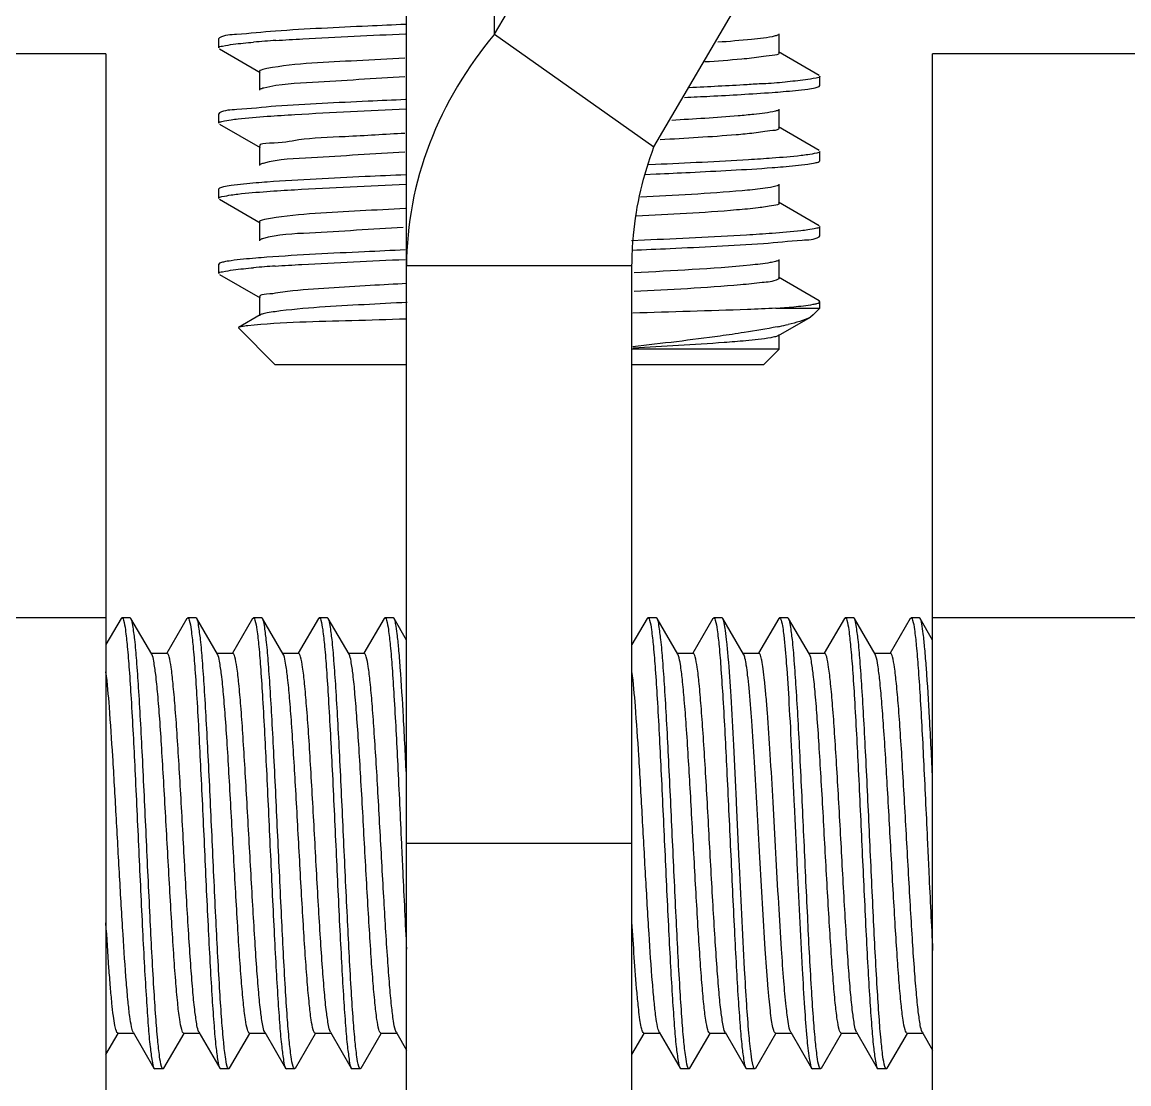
# Model space of a CAD drawing. Extents: x -409572 to -157272, y 600795 to 878326.
# Drawn here: x -401258.1 to -401044.3, y 811781.4 to 811986.4 of the extents above; entities that cross this region are included whole.
import ezdxf

# ---------------------------------------------------------------- set-up
doc = ezdxf.new("R2010")
doc.units = 0
doc.header["$LTSCALE"] = 1000
doc.header["$MEASUREMENT"] = 0
doc.layers.get('0').update_dxf_attribs({"linetype": 'CONTINUOUS'})

msp = doc.modelspace()

# ---------------------------------------------------------------- linework, layer by layer
at = {"linetype": 'CONTINUOUS'}
for p, q in [((-401166.84, 811984.11), (-401059.9, 812166.67)), ((-401136.04, 811962.33), (-401029.1, 812144.89)), ((-401166.84, 811984.11), (-401166.84, 812091.05)), ((-401183.85, 811682.63), (-401183.85, 812062.01)), ((-401166.84, 811984.11), (-401136.04, 811962.33)), ((-401111.84, 811980.5), (-401111.84, 811984.13)), ((-401220, 811983.39), (-401220.14, 811983.23)), ((-401220.14, 811981.41), (-401220.14, 811983.23)), ((-401220.14, 811981.41), (-401220.14, 811983.23)), ((-401241.92, 811980.29), (-401285.48, 811980.29)), ((-401241.92, 811980.29), (-401241.92, 811695.48)), ((-401220, 811981.25), (-401212.12, 811976.69)), ((-401104.12, 811976.13), (-401112, 811980.69)), ((-401082.2, 811695.48), (-401082.2, 811980.29)), ((-401038.64, 811980.29), (-401082.2, 811980.29)), ((-401212.28, 811976.87), (-401212.28, 811973.24)), ((-401103.98, 811974.15), (-401103.98, 811975.97)), ((-401103.98, 811974.15), (-401103.98, 811975.97)), ((-401104.12, 811973.99), (-401103.98, 811974.15)), ((-401111.84, 811965.98), (-401111.84, 811969.61)), ((-401220, 811968.87), (-401220.14, 811968.71)), ((-401220.14, 811966.89), (-401220.14, 811968.71)), ((-401220.14, 811966.89), (-401220.14, 811968.71)), ((-401220, 811966.73), (-401212.12, 811962.17)), ((-401104.12, 811961.61), (-401112, 811966.17)), ((-401212.28, 811962.35), (-401212.28, 811958.72)), ((-401103.98, 811959.63), (-401103.98, 811961.45)), ((-401103.98, 811959.63), (-401103.98, 811961.45)), ((-401135.75, 811958.9), (-401137.08, 811958.84)), ((-401104.12, 811959.47), (-401103.98, 811959.63)), ((-401137.9, 811956.99), (-401135.65, 811957.09)), ((-401220, 811954.35), (-401220.14, 811954.19)), ((-401220.14, 811952.37), (-401220.14, 811954.19)), ((-401220.14, 811952.37), (-401220.14, 811954.19)), ((-401111.84, 811951.46), (-401111.84, 811955.09)), ((-401220, 811952.21), (-401212.12, 811947.65)), ((-401104.12, 811947.09), (-401112, 811951.65)), ((-401212.28, 811947.83), (-401212.28, 811944.2)), ((-401103.98, 811945.11), (-401103.98, 811946.93)), ((-401103.98, 811945.11), (-401103.98, 811946.93)), ((-401137.9, 811944.29), (-401140.37, 811944.18)), ((-401104.12, 811944.95), (-401103.98, 811945.11)), ((-401220, 811939.83), (-401220.14, 811939.67)), ((-401220.14, 811937.85), (-401220.14, 811939.67)), ((-401220.14, 811937.85), (-401220.14, 811939.67)), ((-401140.29, 811939.31), (-401183.85, 811939.31)), ((-401140.29, 811682.63), (-401140.29, 811939.31)), ((-401111.84, 811936.94), (-401111.84, 811940.57)), ((-401220, 811937.69), (-401212.12, 811933.13)), ((-401104.12, 811932.57), (-401112, 811937.13)), ((-401212.28, 811933.31), (-401212.28, 811929.68)), ((-401112.51, 811931.14), (-401103.98, 811931.14)), ((-401105.27, 811929.85), (-401103.98, 811931.14)), ((-401103.98, 811932.41), (-401104.12, 811932.57)), ((-401103.98, 811931.14), (-401103.98, 811932.41)), ((-401212.12, 811929.87), (-401216.3, 811927.45)), ((-401112, 811925.87), (-401105.8, 811929.46)), ((-401105.27, 811929.85), (-401105.8, 811929.46)), ((-401216.3, 811927.45), (-401216.34, 811927.34)), ((-401209.25, 811920.25), (-401216.34, 811927.34)), ((-401111.84, 811923.28), (-401111.84, 811926.05)), ((-401111.84, 811923.28), (-401140.29, 811923.28)), ((-401114.87, 811920.25), (-401111.84, 811923.28)), ((-401183.85, 811920.25), (-401209.25, 811920.25)), ((-401114.87, 811920.25), (-401140.29, 811920.25)), ((-401241.92, 811871.39), (-401285.48, 811871.39)), ((-401239, 811871.25), (-401241.92, 811866.21)), ((-401239, 811871.25), (-401238.84, 811871.39)), ((-401237.25, 811871.39), (-401238.84, 811871.39)), ((-401237.25, 811871.39), (-401238.84, 811871.39)), ((-401238.84, 811871.39), (-401238.81, 811871.39)), ((-401237.09, 811871.25), (-401237.25, 811871.39)), ((-401233.07, 811864.33), (-401237.09, 811871.25)), ((-401226.29, 811871.25), (-401230.19, 811864.53)), ((-401226.29, 811871.25), (-401226.13, 811871.39)), ((-401224.54, 811871.39), (-401226.13, 811871.39)), ((-401224.54, 811871.39), (-401226.13, 811871.39)), ((-401226.13, 811871.39), (-401226.11, 811871.39)), ((-401224.38, 811871.25), (-401224.54, 811871.39)), ((-401220.37, 811864.33), (-401224.38, 811871.25)), ((-401213.59, 811871.25), (-401217.48, 811864.53)), ((-401213.59, 811871.25), (-401213.43, 811871.39)), ((-401211.84, 811871.39), (-401213.43, 811871.39)), ((-401211.84, 811871.39), (-401213.43, 811871.39)), ((-401213.43, 811871.39), (-401213.4, 811871.39)), ((-401211.68, 811871.25), (-401211.84, 811871.39)), ((-401207.66, 811864.33), (-401211.68, 811871.25)), ((-401200.88, 811871.25), (-401204.78, 811864.53)), ((-401200.88, 811871.25), (-401200.72, 811871.39)), ((-401199.13, 811871.39), (-401200.72, 811871.39)), ((-401199.13, 811871.39), (-401200.72, 811871.39)), ((-401200.72, 811871.39), (-401200.7, 811871.39)), ((-401198.97, 811871.25), (-401199.13, 811871.39)), ((-401194.96, 811864.33), (-401198.97, 811871.25)), ((-401188.18, 811871.25), (-401192.07, 811864.53)), ((-401188.18, 811871.25), (-401188.02, 811871.39)), ((-401186.43, 811871.39), (-401188.02, 811871.39)), ((-401186.43, 811871.39), (-401188.02, 811871.39)), ((-401188.02, 811871.39), (-401187.99, 811871.39)), ((-401186.27, 811871.25), (-401186.43, 811871.39)), ((-401183.85, 811867.08), (-401186.27, 811871.25)), ((-401137.36, 811871.25), (-401140.29, 811866.19)), ((-401137.36, 811871.25), (-401137.2, 811871.39)), ((-401135.61, 811871.39), (-401137.2, 811871.39)), ((-401135.61, 811871.39), (-401137.2, 811871.39)), ((-401137.2, 811871.39), (-401137.17, 811871.39)), ((-401135.45, 811871.25), (-401135.61, 811871.39)), ((-401131.43, 811864.33), (-401135.45, 811871.25)), ((-401124.65, 811871.25), (-401128.55, 811864.53)), ((-401124.65, 811871.25), (-401124.49, 811871.39)), ((-401122.9, 811871.39), (-401124.49, 811871.39)), ((-401122.9, 811871.39), (-401124.49, 811871.39)), ((-401124.49, 811871.39), (-401124.47, 811871.39)), ((-401122.74, 811871.25), (-401122.9, 811871.39)), ((-401118.73, 811864.33), (-401122.74, 811871.25)), ((-401111.95, 811871.25), (-401115.84, 811864.53)), ((-401111.95, 811871.25), (-401111.79, 811871.39)), ((-401110.2, 811871.39), (-401111.79, 811871.39)), ((-401110.2, 811871.39), (-401111.79, 811871.39)), ((-401111.79, 811871.39), (-401111.76, 811871.39)), ((-401110.04, 811871.25), (-401110.2, 811871.39)), ((-401106.02, 811864.33), (-401110.04, 811871.25)), ((-401099.24, 811871.25), (-401103.14, 811864.53)), ((-401099.24, 811871.25), (-401099.08, 811871.39)), ((-401097.49, 811871.39), (-401099.08, 811871.39)), ((-401097.49, 811871.39), (-401099.08, 811871.39)), ((-401099.08, 811871.39), (-401099.06, 811871.39)), ((-401097.33, 811871.25), (-401097.49, 811871.39)), ((-401093.32, 811864.33), (-401097.33, 811871.25)), ((-401086.54, 811871.25), (-401090.43, 811864.53)), ((-401086.54, 811871.25), (-401086.38, 811871.39)), ((-401084.79, 811871.39), (-401086.38, 811871.39)), ((-401084.79, 811871.39), (-401086.38, 811871.39)), ((-401086.38, 811871.39), (-401086.35, 811871.39)), ((-401084.63, 811871.25), (-401084.79, 811871.39)), ((-401082.2, 811867.06), (-401084.63, 811871.25)), ((-401038.64, 811871.39), (-401082.2, 811871.39)), ((-401230.11, 811864.49), (-401233.17, 811864.49)), ((-401217.41, 811864.49), (-401220.47, 811864.49)), ((-401204.7, 811864.49), (-401207.76, 811864.49)), ((-401192, 811864.49), (-401195.06, 811864.49)), ((-401128.47, 811864.49), (-401131.53, 811864.49)), ((-401115.77, 811864.49), (-401118.83, 811864.49)), ((-401103.06, 811864.49), (-401106.12, 811864.49)), ((-401090.36, 811864.49), (-401093.42, 811864.49)), ((-401207.58, 811864.16), (-401207.66, 811864.33)), ((-401131.31, 811864.05), (-401131.43, 811864.33)), ((-401184.84, 811827.78), (-401184.83, 811827.67)), ((-401183.85, 811827.83), (-401140.29, 811827.83)), ((-401083.2, 811827.78), (-401083.18, 811827.33)), ((-401241.92, 811787.03), (-401239.55, 811791.12)), ((-401239.62, 811791.17), (-401236.56, 811791.17)), ((-401236.66, 811791.33), (-401232.65, 811784.41)), ((-401230.73, 811784.41), (-401226.84, 811791.12)), ((-401226.91, 811791.17), (-401223.86, 811791.17)), ((-401223.95, 811791.33), (-401219.94, 811784.41)), ((-401218.03, 811784.41), (-401214.14, 811791.12)), ((-401214.21, 811791.17), (-401211.15, 811791.17)), ((-401211.25, 811791.33), (-401207.24, 811784.41)), ((-401205.32, 811784.41), (-401201.43, 811791.12)), ((-401201.5, 811791.17), (-401198.45, 811791.17)), ((-401198.54, 811791.33), (-401194.53, 811784.41)), ((-401192.62, 811784.41), (-401188.73, 811791.12)), ((-401188.8, 811791.17), (-401185.74, 811791.17)), ((-401185.84, 811791.33), (-401185.74, 811791.17)), ((-401185.74, 811791.17), (-401183.85, 811787.9)), ((-401140.29, 811787.01), (-401137.91, 811791.12)), ((-401137.98, 811791.17), (-401134.92, 811791.17)), ((-401135.02, 811791.33), (-401131.01, 811784.41)), ((-401129.09, 811784.41), (-401125.2, 811791.12)), ((-401125.27, 811791.17), (-401122.22, 811791.17)), ((-401122.31, 811791.33), (-401118.3, 811784.41)), ((-401116.39, 811784.41), (-401112.5, 811791.12)), ((-401112.57, 811791.17), (-401109.51, 811791.17)), ((-401109.61, 811791.33), (-401105.6, 811784.41)), ((-401103.68, 811784.41), (-401099.79, 811791.12)), ((-401099.86, 811791.17), (-401096.81, 811791.17)), ((-401096.9, 811791.33), (-401092.89, 811784.41)), ((-401090.98, 811784.41), (-401087.09, 811791.12)), ((-401087.16, 811791.17), (-401084.1, 811791.17)), ((-401084.2, 811791.33), (-401084.1, 811791.17)), ((-401084.1, 811791.17), (-401082.2, 811787.88)), ((-401232.65, 811784.41), (-401232.48, 811784.27)), ((-401230.9, 811784.27), (-401232.48, 811784.27)), ((-401230.9, 811784.27), (-401232.48, 811784.27)), ((-401230.9, 811784.27), (-401230.92, 811784.27)), ((-401230.73, 811784.41), (-401230.9, 811784.27)), ((-401219.94, 811784.41), (-401219.78, 811784.27)), ((-401218.19, 811784.27), (-401219.78, 811784.27)), ((-401218.19, 811784.27), (-401219.78, 811784.27)), ((-401218.19, 811784.27), (-401218.22, 811784.27)), ((-401218.03, 811784.41), (-401218.19, 811784.27)), ((-401207.24, 811784.41), (-401207.07, 811784.27)), ((-401205.49, 811784.27), (-401207.07, 811784.27)), ((-401205.49, 811784.27), (-401207.07, 811784.27)), ((-401205.49, 811784.27), (-401205.51, 811784.27)), ((-401205.32, 811784.41), (-401205.49, 811784.27)), ((-401194.53, 811784.41), (-401194.37, 811784.27)), ((-401192.78, 811784.27), (-401194.37, 811784.27)), ((-401192.78, 811784.27), (-401194.37, 811784.27)), ((-401192.78, 811784.27), (-401192.81, 811784.27)), ((-401192.62, 811784.41), (-401192.78, 811784.27)), ((-401131.01, 811784.41), (-401130.84, 811784.27)), ((-401129.26, 811784.27), (-401130.84, 811784.27)), ((-401129.26, 811784.27), (-401130.84, 811784.27)), ((-401129.26, 811784.27), (-401129.28, 811784.27)), ((-401129.09, 811784.41), (-401129.26, 811784.27)), ((-401118.3, 811784.41), (-401118.14, 811784.27)), ((-401116.55, 811784.27), (-401118.14, 811784.27)), ((-401116.55, 811784.27), (-401118.14, 811784.27)), ((-401116.39, 811784.41), (-401116.55, 811784.27)), ((-401105.6, 811784.41), (-401105.43, 811784.27)), ((-401103.85, 811784.27), (-401105.43, 811784.27)), ((-401103.85, 811784.27), (-401105.43, 811784.27)), ((-401103.85, 811784.27), (-401103.87, 811784.27)), ((-401103.68, 811784.41), (-401103.85, 811784.27)), ((-401092.89, 811784.41), (-401092.73, 811784.27)), ((-401091.14, 811784.27), (-401092.73, 811784.27)), ((-401091.14, 811784.27), (-401092.73, 811784.27)), ((-401091.14, 811784.27), (-401091.17, 811784.27)), ((-401090.98, 811784.41), (-401091.14, 811784.27))]:
    msp.add_line(p, q, dxfattribs=at)
for centre, radius, start, end in [((-401192.37, 811732.27), 251.15, 93.8141, 94.8058), ((-401131.66, 812224.02), 250.05, 273.8288, 274.8033), ((-401192.56, 811691.06), 248.79, 93.8424, 94.8038), ((-401128.04, 812135.39), 204.84, 274.348, 274.8253), ((-401128.29, 812007.19), 81.23, 281.4121, 281.7338), ((-401124.46, 811989.03), 62.68, 281.6827, 283.258)]:
    msp.add_arc(centre, radius, start, end, dxfattribs=at)
for points, knots in [([(-401209.18, 811984.67), (-401211.68, 811984.5), (-401215.2, 811984.01), (-401219.02, 811983.95), (-401220, 811983.39)], [0, 0, 0, 0, 0.690313, 1, 1, 1, 1]), ([(-401184.04, 811985.96), (-401186.47, 811985.86), (-401194.85, 811985.48), (-401203.23, 811985.08), (-401209.18, 811984.67)], [0, 0, 0, 0, 0.28888, 1, 1, 1, 1]), ([(-401209.08, 811982.86), (-401207.36, 811982.98), (-401199.02, 811983.49), (-401190.67, 811983.86), (-401184.05, 811984.14)], [0, 0, 0, 0, 0.20666, 1, 1, 1, 1]), ([(-401166.84, 811984.11), (-401172.11, 811977.81), (-401180.72, 811963.66), (-401183.85, 811947.31), (-401183.85, 811939.31)], [0, 0, 0, 0, 0.506705, 1, 1, 1, 1]), ([(-401220.14, 811981.41), (-401220.14, 811981.68), (-401218.75, 811981.85), (-401218.05, 811982.04), (-401217.35, 811982.13)], [0, 0, 0, 0, 0.271559, 1, 1, 1, 1]), ([(-401112, 811983.95), (-401112.19, 811983.84), (-401113.9, 811983.37), (-401115.65, 811983.22), (-401117.17, 811983.06)], [0, 0, 0, 0, 0.12456, 1, 1, 1, 1]), ([(-401111.84, 811980.5), (-401111.84, 811980.02), (-401114.58, 811979.97), (-401115.84, 811979.57), (-401117.17, 811979.43)], [0, 0, 0, 0, 0.265827, 1, 1, 1, 1]), ([(-401184.18, 811979.45), (-401187.27, 811979.29), (-401196.15, 811978.73), (-401205.11, 811978.53), (-401210.83, 811977.43)], [0, 0, 0, 0, 0.346423, 1, 1, 1, 1]), ([(-401117.17, 811979.43), (-401117.8, 811979.37), (-401120.82, 811979.08), (-401123.85, 811978.87), (-401126.24, 811978.71)], [0, 0, 0, 0, 0.208697, 1, 1, 1, 1]), ([(-401210.83, 811977.43), (-401211.2, 811977.36), (-401211.62, 811977.26), (-401212.28, 811977.03), (-401212.28, 811976.87)], [0, 0, 0, 0, 0.709574, 1, 1, 1, 1]), ([(-401184.18, 811975.82), (-401190.12, 811975.52), (-401199.16, 811974.85), (-401208.33, 811974.43), (-401211.39, 811973.68)], [0, 0, 0, 0, 0.653589, 1, 1, 1, 1]), ([(-401103.98, 811975.97), (-401103.98, 811975.7), (-401105.38, 811975.53), (-401106.08, 811975.34), (-401106.79, 811975.25)], [0, 0, 0, 0, 0.271489, 1, 1, 1, 1]), ([(-401211.39, 811973.68), (-401211.54, 811973.64), (-401211.79, 811973.58), (-401212.03, 811973.48), (-401212.12, 811973.43)], [0, 0, 0, 0, 0.589728, 1, 1, 1, 1]), ([(-401114.96, 811974.52), (-401115.99, 811974.45), (-401120.74, 811974.15), (-401125.5, 811973.91), (-401129.22, 811973.73)], [0, 0, 0, 0, 0.217612, 1, 1, 1, 1]), ([(-401113.19, 811972.83), (-401112.48, 811972.88), (-401110.19, 811973.06), (-401107.9, 811973.27), (-401106.33, 811973.49)], [0, 0, 0, 0, 0.307442, 1, 1, 1, 1]), ([(-401106.33, 811973.49), (-401105.84, 811973.56), (-401105.11, 811973.69), (-401104.35, 811973.86), (-401104.12, 811973.99)], [0, 0, 0, 0, 0.642991, 1, 1, 1, 1]), ([(-401184.05, 811971.44), (-401186.46, 811971.34), (-401194.81, 811970.96), (-401203.15, 811970.56), (-401209.08, 811970.16)], [0, 0, 0, 0, 0.28855, 1, 1, 1, 1]), ([(-401130.13, 811971.87), (-401128.5, 811971.94), (-401122.85, 811972.22), (-401117.2, 811972.54), (-401113.19, 811972.83)], [0, 0, 0, 0, 0.288481, 1, 1, 1, 1]), ([(-401209.08, 811970.16), (-401211.61, 811969.99), (-401215.15, 811969.49), (-401219.02, 811969.43), (-401220, 811968.87)], [0, 0, 0, 0, 0.690488, 1, 1, 1, 1]), ([(-401210.76, 811968.22), (-401208.98, 811968.35), (-401200.05, 811968.92), (-401191.11, 811969.32), (-401183.96, 811969.63)], [0, 0, 0, 0, 0.199878, 1, 1, 1, 1]), ([(-401112, 811969.43), (-401112.17, 811969.33), (-401113.74, 811968.88), (-401115.34, 811968.74), (-401116.73, 811968.59)], [0, 0, 0, 0, 0.12695, 1, 1, 1, 1]), ([(-401220.14, 811966.89), (-401220.14, 811967.12), (-401218.96, 811967.31), (-401218.34, 811967.47), (-401217.74, 811967.56)], [0, 0, 0, 0, 0.274156, 1, 1, 1, 1]), ([(-401217.74, 811967.56), (-401217.3, 811967.62), (-401214.98, 811967.9), (-401212.65, 811968.09), (-401210.76, 811968.22)], [0, 0, 0, 0, 0.191478, 1, 1, 1, 1]), ([(-401116.73, 811968.59), (-401117.74, 811968.48), (-401123.03, 811967.99), (-401128.33, 811967.68), (-401132.62, 811967.43)], [0, 0, 0, 0, 0.191776, 1, 1, 1, 1]), ([(-401184.17, 811964.93), (-401188.02, 811964.73), (-401194.65, 811964.27), (-401204.06, 811963.98), (-401208.35, 811962.88), (-401212.27, 811963.04), (-401212.28, 811962.35)], [0, 0, 0, 0, 0.408978, 0.726291, 0.927833, 1, 1, 1, 1]), ([(-401116.73, 811964.96), (-401117.87, 811964.83), (-401123.9, 811964.29), (-401129.95, 811963.95), (-401134.85, 811963.68)], [0, 0, 0, 0, 0.188503, 1, 1, 1, 1]), ([(-401111.84, 811965.98), (-401111.84, 811965.54), (-401114.34, 811965.45), (-401115.51, 811965.09), (-401116.73, 811964.96)], [0, 0, 0, 0, 0.266822, 1, 1, 1, 1]), ([(-401184.18, 811961.3), (-401190.19, 811960.99), (-401199.27, 811960.28), (-401208.5, 811959.93), (-401211.52, 811959.13)], [0, 0, 0, 0, 0.658464, 1, 1, 1, 1]), ([(-401140.29, 811939.31), (-401140.29, 811941.29), (-401139.93, 811949.12), (-401138.09, 811956.86), (-401136.04, 811962.33)], [0, 0, 0, 0, 0.253333, 1, 1, 1, 1]), ([(-401106.33, 811960.79), (-401106.76, 811960.73), (-401109.04, 811960.45), (-401111.33, 811960.26), (-401113.19, 811960.13)], [0, 0, 0, 0, 0.191345, 1, 1, 1, 1]), ([(-401103.98, 811961.45), (-401103.98, 811961.22), (-401105.13, 811961.03), (-401105.74, 811960.87), (-401106.33, 811960.79)], [0, 0, 0, 0, 0.274511, 1, 1, 1, 1]), ([(-401211.52, 811959.13), (-401211.64, 811959.09), (-401211.84, 811959.03), (-401212.04, 811958.95), (-401212.12, 811958.91)], [0, 0, 0, 0, 0.581089, 1, 1, 1, 1]), ([(-401113.19, 811960.13), (-401114.71, 811960.02), (-401122.22, 811959.52), (-401129.75, 811959.17), (-401135.75, 811958.9)], [0, 0, 0, 0, 0.202741, 1, 1, 1, 1]), ([(-401113.2, 811958.31), (-401112.5, 811958.36), (-401110.2, 811958.54), (-401107.91, 811958.75), (-401106.33, 811958.97)], [0, 0, 0, 0, 0.307508, 1, 1, 1, 1]), ([(-401106.33, 811958.97), (-401105.85, 811959.04), (-401105.11, 811959.17), (-401104.35, 811959.34), (-401104.12, 811959.47)], [0, 0, 0, 0, 0.64302, 1, 1, 1, 1]), ([(-401183.96, 811956.92), (-401186.59, 811956.81), (-401195.53, 811956.41), (-401204.47, 811955.98), (-401210.76, 811955.52)], [0, 0, 0, 0, 0.294353, 1, 1, 1, 1]), ([(-401135.65, 811957.09), (-401133.46, 811957.19), (-401125.97, 811957.54), (-401118.49, 811957.92), (-401113.2, 811958.31)], [0, 0, 0, 0, 0.292638, 1, 1, 1, 1]), ([(-401217.74, 811954.85), (-401218.23, 811954.78), (-401218.99, 811954.65), (-401219.76, 811954.48), (-401220, 811954.35)], [0, 0, 0, 0, 0.643846, 1, 1, 1, 1]), ([(-401210.76, 811955.52), (-401211.48, 811955.47), (-401213.81, 811955.28), (-401216.14, 811955.08), (-401217.74, 811954.85)], [0, 0, 0, 0, 0.307315, 1, 1, 1, 1]), ([(-401210.85, 811953.7), (-401209.06, 811953.83), (-401200.11, 811954.4), (-401191.14, 811954.8), (-401183.96, 811955.11)], [0, 0, 0, 0, 0.199508, 1, 1, 1, 1]), ([(-401115.03, 811954.27), (-401116.35, 811954.09), (-401124.21, 811953.33), (-401132.09, 811952.93), (-401138.65, 811952.59)], [0, 0, 0, 0, 0.168361, 1, 1, 1, 1]), ([(-401112, 811954.91), (-401112.31, 811954.73), (-401113.36, 811954.52), (-401114.37, 811954.35), (-401115.03, 811954.27)], [0, 0, 0, 0, 0.350876, 1, 1, 1, 1]), ([(-401220.14, 811952.37), (-401220.14, 811952.6), (-401218.97, 811952.79), (-401218.36, 811952.95), (-401217.76, 811953.04)], [0, 0, 0, 0, 0.274335, 1, 1, 1, 1]), ([(-401217.76, 811953.04), (-401217.32, 811953.1), (-401215.03, 811953.38), (-401212.72, 811953.56), (-401210.85, 811953.7)], [0, 0, 0, 0, 0.191445, 1, 1, 1, 1]), ([(-401184.02, 811950.42), (-401186.95, 811950.27), (-401195.66, 811949.75), (-401204.41, 811949.42), (-401210.13, 811948.51)], [0, 0, 0, 0, 0.335812, 1, 1, 1, 1]), ([(-401115.92, 811950.53), (-401117.3, 811950.37), (-401125.14, 811949.65), (-401132.99, 811949.25), (-401139.46, 811948.91)], [0, 0, 0, 0, 0.176564, 1, 1, 1, 1]), ([(-401111.84, 811951.46), (-401111.84, 811951.09), (-401113.91, 811950.94), (-401114.9, 811950.65), (-401115.92, 811950.53)], [0, 0, 0, 0, 0.268738, 1, 1, 1, 1]), ([(-401210.13, 811948.51), (-401210.67, 811948.43), (-401211.25, 811948.29), (-401212.28, 811948.05), (-401212.28, 811947.83)], [0, 0, 0, 0, 0.720112, 1, 1, 1, 1]), ([(-401184.51, 811946.76), (-401190.54, 811946.45), (-401199.54, 811945.7), (-401208.75, 811945.43), (-401211.67, 811944.57)], [0, 0, 0, 0, 0.664513, 1, 1, 1, 1]), ([(-401106.33, 811946.27), (-401106.77, 811946.21), (-401109.05, 811945.93), (-401111.35, 811945.74), (-401113.2, 811945.61)], [0, 0, 0, 0, 0.191315, 1, 1, 1, 1]), ([(-401103.98, 811946.93), (-401103.98, 811946.7), (-401105.13, 811946.51), (-401105.74, 811946.35), (-401106.33, 811946.27)], [0, 0, 0, 0, 0.27452, 1, 1, 1, 1]), ([(-401211.67, 811944.57), (-401211.76, 811944.54), (-401211.91, 811944.49), (-401212.06, 811944.42), (-401212.12, 811944.39)], [0, 0, 0, 0, 0.569413, 1, 1, 1, 1]), ([(-401140.27, 811942.37), (-401137.82, 811942.48), (-401129.36, 811942.85), (-401120.9, 811943.26), (-401114.89, 811943.67)], [0, 0, 0, 0, 0.2891, 1, 1, 1, 1]), ([(-401113.2, 811945.61), (-401114.85, 811945.49), (-401123.08, 811944.95), (-401131.32, 811944.58), (-401137.9, 811944.29)], [0, 0, 0, 0, 0.201017, 1, 1, 1, 1]), ([(-401114.89, 811943.67), (-401112.4, 811943.84), (-401108.9, 811944.33), (-401105.09, 811944.39), (-401104.12, 811944.95)], [0, 0, 0, 0, 0.690204, 1, 1, 1, 1]), ([(-401184.09, 811942.4), (-401186.72, 811942.29), (-401195.64, 811941.89), (-401204.57, 811941.45), (-401210.85, 811940.99)], [0, 0, 0, 0, 0.294609, 1, 1, 1, 1]), ([(-401217.76, 811940.33), (-401218.25, 811940.26), (-401219, 811940.13), (-401219.76, 811939.96), (-401220, 811939.83)], [0, 0, 0, 0, 0.643454, 1, 1, 1, 1]), ([(-401210.85, 811940.99), (-401211.56, 811940.94), (-401213.87, 811940.76), (-401216.18, 811940.55), (-401217.76, 811940.33)], [0, 0, 0, 0, 0.307366, 1, 1, 1, 1]), ([(-401209.23, 811939.29), (-401207.51, 811939.41), (-401199.13, 811939.92), (-401190.75, 811940.3), (-401184.1, 811940.58)], [0, 0, 0, 0, 0.206107, 1, 1, 1, 1]), ([(-401113.58, 811939.96), (-401114.86, 811939.74), (-401123.61, 811938.8), (-401132.4, 811938.38), (-401139.9, 811938)], [0, 0, 0, 0, 0.147214, 1, 1, 1, 1]), ([(-401112, 811940.39), (-401112.18, 811940.29), (-401112.71, 811940.13), (-401113.24, 811940.02), (-401113.58, 811939.96)], [0, 0, 0, 0, 0.376557, 1, 1, 1, 1]), ([(-401220.14, 811937.85), (-401220.14, 811938.11), (-401218.75, 811938.29), (-401218.05, 811938.48), (-401217.35, 811938.57)], [0, 0, 0, 0, 0.271614, 1, 1, 1, 1]), ([(-401183.78, 811935.91), (-401186.14, 811935.79), (-401193.82, 811935.37), (-401201.51, 811934.94), (-401206.82, 811934.4)], [0, 0, 0, 0, 0.306539, 1, 1, 1, 1]), ([(-401115.15, 811936.1), (-401116.53, 811935.92), (-401124.75, 811935.14), (-401133.01, 811934.72), (-401139.87, 811934.37)], [0, 0, 0, 0, 0.168449, 1, 1, 1, 1]), ([(-401111.84, 811936.94), (-401111.84, 811936.85), (-401113.07, 811936.16), (-401114.1, 811936.24), (-401115.15, 811936.1)], [0, 0, 0, 0, 0.08596, 1, 1, 1, 1]), ([(-401206.82, 811934.4), (-401208.18, 811934.26), (-401209.47, 811933.85), (-401212.28, 811933.81), (-401212.28, 811933.31)], [0, 0, 0, 0, 0.734394, 1, 1, 1, 1]), ([(-401183.74, 811932.28), (-401186.51, 811932.14), (-401195.02, 811931.66), (-401203.55, 811931.26), (-401209.25, 811930.49)], [0, 0, 0, 0, 0.325706, 1, 1, 1, 1]), ([(-401112.51, 811931.14), (-401114.34, 811931.05), (-401123.55, 811930.68), (-401132.76, 811930.42), (-401140.15, 811930.22)], [0, 0, 0, 0, 0.198632, 1, 1, 1, 1]), ([(-401110.81, 811931.27), (-401110.23, 811931.32), (-401108.38, 811931.49), (-401106.54, 811931.68), (-401105.3, 811931.91)], [0, 0, 0, 0, 0.318168, 1, 1, 1, 1]), ([(-401105.3, 811931.91), (-401105.05, 811931.96), (-401104.65, 811932.05), (-401104.24, 811932.17), (-401104.11, 811932.25)], [0, 0, 0, 0, 0.619944, 1, 1, 1, 1]), ([(-401104.11, 811932.25), (-401104.07, 811932.27), (-401104.02, 811932.31), (-401103.98, 811932.38), (-401103.98, 811932.41)], [0, 0, 0, 0, 0.597477, 1, 1, 1, 1]), ([(-401183.92, 811929.05), (-401187.42, 811928.95), (-401197.62, 811928.59), (-401207.85, 811928.46), (-401214.53, 811927.76)], [0, 0, 0, 0, 0.34233, 1, 1, 1, 1]), ([(-401211.77, 811930.01), (-401211.84, 811929.99), (-401211.96, 811929.95), (-401212.07, 811929.9), (-401212.12, 811929.87)], [0, 0, 0, 0, 0.559909, 1, 1, 1, 1]), ([(-401209.25, 811930.49), (-401209.76, 811930.42), (-401210.6, 811930.3), (-401211.44, 811930.12), (-401211.77, 811930.01)], [0, 0, 0, 0, 0.599115, 1, 1, 1, 1]), ([(-401214.53, 811927.76), (-401214.92, 811927.72), (-401215.51, 811927.63), (-401216.13, 811927.55), (-401216.3, 811927.45)], [0, 0, 0, 0, 0.666426, 1, 1, 1, 1]), ([(-401118.59, 811926.46), (-401120.13, 811926.22), (-401127.31, 811925.19), (-401134.5, 811924.35), (-401140.15, 811923.7)], [0, 0, 0, 0, 0.215985, 1, 1, 1, 1]), ([(-401118.31, 811924.87), (-401119.71, 811924.74), (-401126.95, 811924.16), (-401134.2, 811923.77), (-401140.05, 811923.47)], [0, 0, 0, 0, 0.193571, 1, 1, 1, 1]), ([(-401112.56, 811925.66), (-401112.86, 811925.58), (-401114.76, 811925.2), (-401116.69, 811925.02), (-401118.31, 811924.87)], [0, 0, 0, 0, 0.160547, 1, 1, 1, 1]), ([(-401112, 811925.87), (-401112.07, 811925.83), (-401112.26, 811925.75), (-401112.45, 811925.69), (-401112.56, 811925.66)], [0, 0, 0, 0, 0.420841, 1, 1, 1, 1]), ([(-401238.81, 811871.39), (-401238.79, 811871.38), (-401238.64, 811871.26), (-401238.59, 811871.07), (-401238.54, 811870.93)], [0, 0, 0, 0, 0.146246, 1, 1, 1, 1]), ([(-401238.54, 811870.93), (-401238.35, 811870.32), (-401238.1, 811868.61), (-401237.74, 811865.43), (-401237.4, 811860.98), (-401236.88, 811853.04), (-401236.29, 811841.39), (-401235.6, 811826.46), (-401235.01, 811813.78), (-401234.51, 811804.24), (-401234.15, 811798.09), (-401233.79, 811792.94), (-401233.47, 811788.92), (-401233.08, 811786.23), (-401232.88, 811784.81), (-401232.65, 811784.41)], [0, 0, 0, 0, 0.021868, 0.059293, 0.111148, 0.175758, 0.334416, 0.514504, 0.692433, 0.773207, 0.844889, 0.905123, 0.951944, 0.983855, 1, 1, 1, 1]), ([(-401231.19, 811784.73), (-401231.38, 811785.34), (-401231.63, 811787.05), (-401231.99, 811790.24), (-401232.33, 811794.68), (-401232.85, 811802.62), (-401233.44, 811814.27), (-401234.14, 811829.2), (-401234.73, 811841.88), (-401235.22, 811851.42), (-401235.58, 811857.57), (-401235.94, 811862.72), (-401236.27, 811866.74), (-401236.65, 811869.42), (-401236.85, 811870.84), (-401237.09, 811871.25)], [0, 0, 0, 0, 0.021893, 0.059337, 0.111209, 0.175831, 0.334488, 0.514558, 0.692467, 0.773229, 0.8449, 0.905129, 0.951948, 0.983856, 1, 1, 1, 1]), ([(-401226.11, 811871.39), (-401226.08, 811871.38), (-401225.94, 811871.27), (-401225.89, 811871.08), (-401225.84, 811870.94)], [0, 0, 0, 0, 0.147522, 1, 1, 1, 1]), ([(-401225.84, 811870.94), (-401225.65, 811870.34), (-401225.4, 811868.64), (-401225.04, 811865.47), (-401224.7, 811861.04), (-401224.18, 811853.1), (-401223.59, 811841.45), (-401222.89, 811826.51), (-401222.31, 811813.82), (-401221.81, 811804.27), (-401221.45, 811798.11), (-401221.08, 811792.95), (-401220.76, 811788.93), (-401220.38, 811786.24), (-401220.18, 811784.81), (-401219.94, 811784.41)], [0, 0, 0, 0, 0.02168, 0.058952, 0.110694, 0.175227, 0.333837, 0.514005, 0.692077, 0.772934, 0.8447, 0.905011, 0.95189, 0.983838, 1, 1, 1, 1]), ([(-401218.49, 811784.73), (-401218.68, 811785.33), (-401218.93, 811787.04), (-401219.28, 811790.23), (-401219.63, 811794.67), (-401220.14, 811802.61), (-401220.74, 811814.27), (-401221.43, 811829.2), (-401222.02, 811841.88), (-401222.52, 811851.42), (-401222.87, 811857.56), (-401223.24, 811862.71), (-401223.56, 811866.74), (-401223.95, 811869.42), (-401224.15, 811870.84), (-401224.38, 811871.25)], [0, 0, 0, 0, 0.021869, 0.059298, 0.111159, 0.175773, 0.334425, 0.514513, 0.692436, 0.773203, 0.844885, 0.905123, 0.951945, 0.983855, 1, 1, 1, 1]), ([(-401213.4, 811871.39), (-401213.38, 811871.38), (-401213.23, 811871.26), (-401213.18, 811871.07), (-401213.13, 811870.92)], [0, 0, 0, 0, 0.146192, 1, 1, 1, 1]), ([(-401213.13, 811870.92), (-401212.94, 811870.32), (-401212.69, 811868.61), (-401212.33, 811865.42), (-401211.99, 811860.98), (-401211.47, 811853.04), (-401210.88, 811841.39), (-401210.19, 811826.46), (-401209.6, 811813.78), (-401209.1, 811804.24), (-401208.74, 811798.09), (-401208.38, 811792.94), (-401208.06, 811788.92), (-401207.67, 811786.23), (-401207.47, 811784.81), (-401207.24, 811784.41)], [0, 0, 0, 0, 0.021875, 0.059308, 0.111172, 0.175789, 0.334441, 0.514524, 0.692444, 0.773209, 0.844888, 0.905124, 0.951946, 0.983855, 1, 1, 1, 1]), ([(-401205.78, 811784.72), (-401205.97, 811785.32), (-401206.22, 811787.02), (-401206.58, 811790.19), (-401206.92, 811794.63), (-401207.44, 811802.56), (-401208.03, 811814.22), (-401208.72, 811829.15), (-401209.31, 811841.84), (-401209.81, 811851.39), (-401210.17, 811857.55), (-401210.53, 811862.7), (-401210.86, 811866.73), (-401211.24, 811869.42), (-401211.44, 811870.84), (-401211.68, 811871.25)], [0, 0, 0, 0, 0.021696, 0.058981, 0.110733, 0.175273, 0.333889, 0.51405, 0.692109, 0.772959, 0.844718, 0.905021, 0.951895, 0.98384, 1, 1, 1, 1]), ([(-401200.7, 811871.39), (-401200.67, 811871.38), (-401200.52, 811871.26), (-401200.47, 811871.07), (-401200.43, 811870.92)], [0, 0, 0, 0, 0.146067, 1, 1, 1, 1]), ([(-401200.43, 811870.92), (-401200.23, 811870.32), (-401199.98, 811868.61), (-401199.63, 811865.42), (-401199.28, 811860.98), (-401198.77, 811853.04), (-401198.17, 811841.38), (-401197.48, 811826.46), (-401196.89, 811813.78), (-401196.39, 811804.24), (-401196.04, 811798.09), (-401195.67, 811792.94), (-401195.35, 811788.92), (-401194.97, 811786.23), (-401194.77, 811784.81), (-401194.53, 811784.41)], [0, 0, 0, 0, 0.021894, 0.059339, 0.111212, 0.175833, 0.334492, 0.514561, 0.69247, 0.773231, 0.844902, 0.905131, 0.951948, 0.983856, 1, 1, 1, 1]), ([(-401193.08, 811784.73), (-401193.27, 811785.34), (-401193.52, 811787.04), (-401193.87, 811790.23), (-401194.22, 811794.67), (-401194.73, 811802.61), (-401195.33, 811814.27), (-401196.02, 811829.2), (-401196.61, 811841.88), (-401197.11, 811851.42), (-401197.46, 811857.56), (-401197.83, 811862.71), (-401198.15, 811866.74), (-401198.54, 811869.42), (-401198.74, 811870.84), (-401198.97, 811871.25)], [0, 0, 0, 0, 0.021872, 0.059299, 0.111157, 0.175768, 0.334426, 0.51451, 0.692437, 0.773209, 0.84489, 0.905124, 0.951944, 0.983855, 1, 1, 1, 1]), ([(-401187.99, 811871.39), (-401187.97, 811871.38), (-401187.82, 811871.26), (-401187.77, 811871.08), (-401187.72, 811870.93)], [0, 0, 0, 0, 0.14652, 1, 1, 1, 1]), ([(-401187.72, 811870.93), (-401187.54, 811870.35), (-401187.29, 811868.7), (-401186.94, 811865.62), (-401186.6, 811861.33), (-401186.1, 811853.66), (-401185.52, 811842.36), (-401185.07, 811832.85), (-401184.84, 811827.78)], [0, 0, 0, 0, 0.0425, 0.114919, 0.215181, 0.340186, 0.648075, 1, 1, 1, 1]), ([(-401183.85, 811840.54), (-401184.04, 811844.44), (-401184.4, 811851.51), (-401184.89, 811859.82), (-401185.33, 811865.17), (-401185.6, 811868.01), (-401185.9, 811869.93), (-401186.09, 811870.95), (-401186.27, 811871.25)], [0, 0, 0, 0, 0.379707, 0.689476, 0.809337, 0.902177, 0.966048, 1, 1, 1, 1]), ([(-401137.17, 811871.39), (-401137.15, 811871.38), (-401137, 811871.27), (-401136.95, 811871.08), (-401136.9, 811870.93)], [0, 0, 0, 0, 0.146788, 1, 1, 1, 1]), ([(-401136.9, 811870.93), (-401136.71, 811870.33), (-401136.46, 811868.63), (-401136.1, 811865.44), (-401135.76, 811861.01), (-401135.25, 811853.07), (-401134.65, 811841.41), (-401133.96, 811826.48), (-401133.37, 811813.8), (-401132.87, 811804.25), (-401132.51, 811798.1), (-401132.15, 811792.95), (-401131.83, 811788.92), (-401131.44, 811786.23), (-401131.24, 811784.81), (-401131.01, 811784.41)], [0, 0, 0, 0, 0.021788, 0.059148, 0.110955, 0.175533, 0.334174, 0.514296, 0.692285, 0.773094, 0.844811, 0.905077, 0.951921, 0.983848, 1, 1, 1, 1]), ([(-401129.55, 811784.73), (-401129.74, 811785.34), (-401129.99, 811787.04), (-401130.35, 811790.23), (-401130.69, 811794.68), (-401131.21, 811802.62), (-401131.8, 811814.27), (-401132.5, 811829.2), (-401133.09, 811841.88), (-401133.58, 811851.42), (-401133.94, 811857.56), (-401134.3, 811862.71), (-401134.63, 811866.74), (-401135.01, 811869.42), (-401135.21, 811870.84), (-401135.45, 811871.25)], [0, 0, 0, 0, 0.021877, 0.059311, 0.111175, 0.175792, 0.334445, 0.514524, 0.692444, 0.773209, 0.844887, 0.905122, 0.951945, 0.983855, 1, 1, 1, 1]), ([(-401124.47, 811871.39), (-401124.44, 811871.38), (-401124.29, 811871.27), (-401124.25, 811871.08), (-401124.2, 811870.93)], [0, 0, 0, 0, 0.146706, 1, 1, 1, 1]), ([(-401124.2, 811870.93), (-401124.01, 811870.33), (-401123.76, 811868.63), (-401123.4, 811865.44), (-401123.06, 811861), (-401122.54, 811853.06), (-401121.95, 811841.41), (-401121.25, 811826.48), (-401120.66, 811813.8), (-401120.17, 811804.25), (-401119.81, 811798.1), (-401119.44, 811792.95), (-401119.12, 811788.92), (-401118.74, 811786.23), (-401118.54, 811784.81), (-401118.3, 811784.41)], [0, 0, 0, 0, 0.0218, 0.059172, 0.110989, 0.175574, 0.334211, 0.514328, 0.692305, 0.773106, 0.844818, 0.905082, 0.951925, 0.983849, 1, 1, 1, 1]), ([(-401118.53, 811803.52), (-401118.93, 811810.58), (-401119.43, 811821.41), (-401120.1, 811835.82), (-401120.6, 811846.32), (-401121.11, 811855.57), (-401121.54, 811862.21), (-401121.92, 811866.43), (-401122.17, 811868.67), (-401122.42, 811870.19), (-401122.6, 811871), (-401122.74, 811871.25)], [0, 0, 0, 0, 0.31261, 0.479025, 0.637331, 0.776893, 0.888349, 0.931124, 0.964281, 0.987309, 1, 1, 1, 1]), ([(-401111.76, 811871.39), (-401111.74, 811871.38), (-401111.59, 811871.27), (-401111.54, 811871.08), (-401111.49, 811870.93)], [0, 0, 0, 0, 0.14666, 1, 1, 1, 1]), ([(-401111.49, 811870.93), (-401111.19, 811869.98), (-401110.89, 811867.15), (-401110.38, 811861.8), (-401109.92, 811854.27), (-401109.42, 811845.09), (-401108.93, 811834.81), (-401108.29, 811820.83), (-401107.8, 811810.35), (-401107.41, 811803.52)], [0, 0, 0, 0, 0.04411, 0.125541, 0.239358, 0.37843, 0.533993, 0.696234, 1, 1, 1, 1]), ([(-401104.14, 811784.72), (-401104.33, 811785.32), (-401104.58, 811787.03), (-401104.94, 811790.21), (-401105.28, 811794.65), (-401105.8, 811802.58), (-401106.39, 811814.24), (-401107.08, 811829.17), (-401107.67, 811841.86), (-401108.17, 811851.41), (-401108.53, 811857.55), (-401108.89, 811862.71), (-401109.22, 811866.74), (-401109.6, 811869.42), (-401109.8, 811870.84), (-401110.04, 811871.25)], [0, 0, 0, 0, 0.02177, 0.059115, 0.110912, 0.175482, 0.334119, 0.514249, 0.692251, 0.773068, 0.844793, 0.905066, 0.951916, 0.983846, 1, 1, 1, 1]), ([(-401099.06, 811871.39), (-401099.03, 811871.38), (-401098.88, 811871.26), (-401098.83, 811871.07), (-401098.79, 811870.92)], [0, 0, 0, 0, 0.146034, 1, 1, 1, 1]), ([(-401098.79, 811870.92), (-401098.59, 811870.32), (-401098.34, 811868.61), (-401097.99, 811865.42), (-401097.64, 811860.98), (-401097.13, 811853.03), (-401096.53, 811841.38), (-401095.84, 811826.45), (-401095.25, 811813.78), (-401094.75, 811804.23), (-401094.4, 811798.09), (-401094.03, 811792.94), (-401093.71, 811788.92), (-401093.33, 811786.23), (-401093.13, 811784.81), (-401092.89, 811784.41)], [0, 0, 0, 0, 0.021899, 0.059349, 0.111223, 0.175847, 0.334508, 0.514576, 0.692482, 0.773242, 0.844912, 0.905137, 0.951951, 0.983857, 1, 1, 1, 1]), ([(-401091.44, 811784.74), (-401091.63, 811785.34), (-401091.88, 811787.05), (-401092.24, 811790.24), (-401092.58, 811794.69), (-401093.09, 811802.63), (-401093.69, 811814.28), (-401094.38, 811829.21), (-401094.97, 811841.88), (-401095.47, 811851.42), (-401095.82, 811857.57), (-401096.19, 811862.72), (-401096.51, 811866.74), (-401096.9, 811869.42), (-401097.1, 811870.84), (-401097.33, 811871.25)], [0, 0, 0, 0, 0.02191, 0.059368, 0.111249, 0.175876, 0.33454, 0.514602, 0.692499, 0.773255, 0.84492, 0.905142, 0.951954, 0.983858, 1, 1, 1, 1]), ([(-401086.35, 811871.39), (-401086.33, 811871.38), (-401086.18, 811871.27), (-401086.13, 811871.08), (-401086.08, 811870.93)], [0, 0, 0, 0, 0.147008, 1, 1, 1, 1]), ([(-401086.08, 811870.93), (-401085.9, 811870.35), (-401085.65, 811868.71), (-401085.3, 811865.63), (-401084.97, 811861.35), (-401084.46, 811853.68), (-401083.88, 811842.37), (-401083.43, 811832.86), (-401083.2, 811827.78)], [0, 0, 0, 0, 0.042374, 0.114709, 0.214932, 0.339935, 0.647912, 1, 1, 1, 1]), ([(-401082.2, 811840.28), (-401082.39, 811844.21), (-401082.75, 811851.35), (-401083.25, 811859.72), (-401083.68, 811865.12), (-401083.96, 811867.99), (-401084.26, 811869.92), (-401084.45, 811870.94), (-401084.63, 811871.25)], [0, 0, 0, 0, 0.379459, 0.689334, 0.809279, 0.902185, 0.96608, 1, 1, 1, 1]), ([(-401223.95, 811791.33), (-401224.18, 811791.73), (-401224.41, 811793.08), (-401224.8, 811795.62), (-401225.15, 811799.36), (-401225.53, 811804.11), (-401225.9, 811809.72), (-401226.42, 811818.3), (-401226.91, 811827.29), (-401227.41, 811836.37), (-401227.79, 811842.88), (-401228.16, 811848.84), (-401228.54, 811854.04), (-401228.91, 811858.31), (-401229.25, 811861.45), (-401229.59, 811863.39), (-401229.84, 811864.23), (-401230.03, 811864.49), (-401230.11, 811864.49)], [0, 0, 0, 0, 0.01868, 0.054278, 0.105764, 0.171348, 0.248694, 0.335026, 0.52201, 0.615925, 0.705601, 0.787808, 0.859593, 0.918386, 0.962109, 0.989306, 0.996546, 1, 1, 1, 1]), ([(-401211.25, 811791.33), (-401211.48, 811791.73), (-401211.71, 811793.08), (-401212.1, 811795.62), (-401212.44, 811799.36), (-401212.82, 811804.11), (-401213.19, 811809.72), (-401213.71, 811818.3), (-401214.2, 811827.29), (-401214.71, 811836.37), (-401215.08, 811842.88), (-401215.46, 811848.84), (-401215.83, 811854.04), (-401216.2, 811858.31), (-401216.55, 811861.45), (-401216.89, 811863.39), (-401217.14, 811864.23), (-401217.32, 811864.49), (-401217.41, 811864.49)], [0, 0, 0, 0, 0.018679, 0.054277, 0.105763, 0.171348, 0.248695, 0.335027, 0.52201, 0.615925, 0.7056, 0.787807, 0.859593, 0.918386, 0.96211, 0.989308, 0.996544, 1, 1, 1, 1]), ([(-401198.54, 811791.33), (-401198.77, 811791.73), (-401199, 811793.08), (-401199.39, 811795.62), (-401199.74, 811799.36), (-401200.12, 811804.11), (-401200.49, 811809.72), (-401201.01, 811818.3), (-401201.5, 811827.29), (-401202, 811836.37), (-401202.38, 811842.88), (-401202.75, 811848.84), (-401203.13, 811854.04), (-401203.5, 811858.31), (-401203.84, 811861.45), (-401204.18, 811863.39), (-401204.43, 811864.23), (-401204.62, 811864.49), (-401204.7, 811864.49)], [0, 0, 0, 0, 0.01868, 0.054279, 0.105766, 0.17135, 0.248697, 0.335029, 0.522011, 0.615926, 0.705601, 0.78781, 0.859595, 0.918388, 0.962111, 0.989307, 0.996546, 1, 1, 1, 1]), ([(-401185.99, 811791.7), (-401186.18, 811792.27), (-401186.44, 811793.86), (-401186.8, 811796.77), (-401187.15, 811800.76), (-401187.68, 811807.78), (-401188.28, 811817.95), (-401188.87, 811828.69), (-401189.36, 811837.53), (-401189.73, 811843.81), (-401190.1, 811849.55), (-401190.46, 811854.53), (-401190.82, 811858.61), (-401191.16, 811861.59), (-401191.49, 811863.44), (-401191.74, 811864.25), (-401191.92, 811864.49), (-401192, 811864.49)], [0, 0, 0, 0, 0.024737, 0.065402, 0.120735, 0.188882, 0.353983, 0.53832, 0.629884, 0.716845, 0.796224, 0.865309, 0.92175, 0.963653, 0.989702, 0.996649, 1, 1, 1, 1]), ([(-401122.31, 811791.33), (-401122.54, 811791.73), (-401122.77, 811793.08), (-401123.16, 811795.62), (-401123.51, 811799.36), (-401123.89, 811804.11), (-401124.26, 811809.72), (-401124.78, 811818.3), (-401125.27, 811827.29), (-401125.77, 811836.37), (-401126.15, 811842.88), (-401126.52, 811848.84), (-401126.9, 811854.04), (-401127.27, 811858.31), (-401127.61, 811861.45), (-401127.95, 811863.39), (-401128.2, 811864.23), (-401128.39, 811864.49), (-401128.47, 811864.49)], [0, 0, 0, 0, 0.01868, 0.054279, 0.105765, 0.17135, 0.248696, 0.335029, 0.522011, 0.615925, 0.705601, 0.787809, 0.859595, 0.918388, 0.962111, 0.989308, 0.996545, 1, 1, 1, 1]), ([(-401111.4, 811807.37), (-401111.59, 811810.32), (-401111.97, 811816.51), (-401112.49, 811825.99), (-401113.02, 811835.6), (-401113.54, 811844.65), (-401114, 811851.53), (-401114.38, 811856.26), (-401114.65, 811859.08), (-401114.9, 811861.3), (-401115.18, 811863), (-401115.38, 811863.9), (-401115.62, 811864.49), (-401115.77, 811864.49)], [0, 0, 0, 0, 0.154792, 0.324211, 0.496022, 0.657766, 0.797744, 0.856333, 0.905865, 0.945463, 0.974462, 0.992476, 1, 1, 1, 1]), ([(-401096.9, 811791.33), (-401097.13, 811791.73), (-401097.36, 811793.08), (-401097.75, 811795.62), (-401098.1, 811799.36), (-401098.48, 811804.11), (-401098.85, 811809.72), (-401099.37, 811818.3), (-401099.86, 811827.29), (-401100.36, 811836.37), (-401100.74, 811842.88), (-401101.11, 811848.84), (-401101.49, 811854.04), (-401101.86, 811858.31), (-401102.21, 811861.45), (-401102.54, 811863.39), (-401102.79, 811864.23), (-401102.98, 811864.49), (-401103.06, 811864.49)], [0, 0, 0, 0, 0.018679, 0.054277, 0.105763, 0.171347, 0.248694, 0.335026, 0.52201, 0.615925, 0.7056, 0.787807, 0.859592, 0.918386, 0.962109, 0.989307, 0.996544, 1, 1, 1, 1]), ([(-401084.2, 811791.33), (-401084.43, 811791.73), (-401084.66, 811793.08), (-401085.05, 811795.62), (-401085.39, 811799.36), (-401085.77, 811804.11), (-401086.14, 811809.72), (-401086.66, 811818.3), (-401087.15, 811827.29), (-401087.66, 811836.37), (-401088.03, 811842.88), (-401088.41, 811848.84), (-401088.78, 811854.04), (-401089.15, 811858.31), (-401089.5, 811861.45), (-401089.84, 811863.39), (-401090.09, 811864.23), (-401090.27, 811864.49), (-401090.36, 811864.49)], [0, 0, 0, 0, 0.018679, 0.054278, 0.105765, 0.17135, 0.248696, 0.335028, 0.522011, 0.615925, 0.705601, 0.787809, 0.859594, 0.918388, 0.962111, 0.989308, 0.996544, 1, 1, 1, 1]), ([(-401226.91, 811791.17), (-401227, 811791.17), (-401227.18, 811791.43), (-401227.43, 811792.27), (-401227.77, 811794.21), (-401228.12, 811797.34), (-401228.49, 811801.61), (-401228.86, 811806.82), (-401229.24, 811812.78), (-401229.62, 811819.29), (-401230.12, 811828.36), (-401230.61, 811837.36), (-401231.13, 811845.94), (-401231.5, 811851.55), (-401231.88, 811856.3), (-401232.23, 811860.04), (-401232.61, 811862.58), (-401232.84, 811863.93), (-401233.07, 811864.33)], [0, 0, 0, 0, 0.003456, 0.010692, 0.037889, 0.081613, 0.140407, 0.212192, 0.2944, 0.384075, 0.47799, 0.664972, 0.751304, 0.828651, 0.894236, 0.945722, 0.981321, 1, 1, 1, 1]), ([(-401214.21, 811791.17), (-401214.29, 811791.17), (-401214.48, 811791.43), (-401214.73, 811792.27), (-401215.07, 811794.21), (-401215.41, 811797.34), (-401215.79, 811801.61), (-401216.16, 811806.82), (-401216.54, 811812.78), (-401216.91, 811819.29), (-401217.42, 811828.36), (-401217.91, 811837.36), (-401218.42, 811845.94), (-401218.8, 811851.55), (-401219.18, 811856.3), (-401219.52, 811860.04), (-401219.91, 811862.58), (-401220.14, 811863.93), (-401220.37, 811864.33)], [0, 0, 0, 0, 0.003455, 0.010693, 0.037891, 0.081614, 0.140407, 0.212192, 0.2944, 0.384075, 0.47799, 0.664974, 0.751306, 0.828653, 0.894237, 0.945722, 0.98132, 1, 1, 1, 1]), ([(-401201.5, 811791.17), (-401201.59, 811791.17), (-401201.77, 811791.42), (-401202.02, 811792.24), (-401202.35, 811794.13), (-401202.69, 811797.19), (-401203.06, 811801.36), (-401203.43, 811806.44), (-401203.8, 811812.29), (-401204.17, 811818.68), (-401204.67, 811827.63), (-401205.26, 811838.44), (-401205.87, 811848.63), (-401206.41, 811855.57), (-401206.76, 811859.45), (-401207.13, 811862.2), (-401207.38, 811863.66), (-401207.58, 811864.16)], [0, 0, 0, 0, 0.003398, 0.010481, 0.037063, 0.079811, 0.137346, 0.207687, 0.288384, 0.376611, 0.469274, 0.654855, 0.819309, 0.886268, 0.939811, 0.978111, 1, 1, 1, 1]), ([(-401188.8, 811791.17), (-401188.88, 811791.17), (-401189.07, 811791.43), (-401189.32, 811792.27), (-401189.66, 811794.21), (-401190, 811797.34), (-401190.38, 811801.61), (-401190.75, 811806.82), (-401191.13, 811812.78), (-401191.5, 811819.29), (-401192.01, 811828.36), (-401192.5, 811837.36), (-401193.01, 811845.94), (-401193.39, 811851.55), (-401193.77, 811856.3), (-401194.11, 811860.04), (-401194.5, 811862.58), (-401194.73, 811863.93), (-401194.96, 811864.33)], [0, 0, 0, 0, 0.003456, 0.010692, 0.037889, 0.081613, 0.140406, 0.212192, 0.294399, 0.384075, 0.477989, 0.664972, 0.751304, 0.828651, 0.894236, 0.945722, 0.981321, 1, 1, 1, 1]), ([(-401125.27, 811791.17), (-401125.36, 811791.17), (-401125.54, 811791.41), (-401125.78, 811792.22), (-401126.12, 811794.09), (-401126.46, 811797.11), (-401126.82, 811801.22), (-401127.19, 811806.25), (-401127.56, 811812.03), (-401127.92, 811818.35), (-401128.42, 811827.24), (-401129.01, 811838.01), (-401129.62, 811848.19), (-401130.14, 811855.18), (-401130.5, 811859.12), (-401130.86, 811861.97), (-401131.12, 811863.5), (-401131.31, 811864.05)], [0, 0, 0, 0, 0.00337, 0.010373, 0.036639, 0.078887, 0.135774, 0.205372, 0.28529, 0.372768, 0.464782, 0.64963, 0.814469, 0.882133, 0.936734, 0.976432, 1, 1, 1, 1]), ([(-401114.55, 811807.37), (-401114.94, 811813.27), (-401115.44, 811822.32), (-401116.1, 811834.36), (-401116.61, 811843.16), (-401117.11, 811850.93), (-401117.54, 811856.53), (-401117.92, 811860.12), (-401118.16, 811862.04), (-401118.41, 811863.38), (-401118.6, 811864.1), (-401118.73, 811864.33)], [0, 0, 0, 0, 0.310342, 0.475677, 0.633257, 0.772654, 0.88467, 0.928035, 0.961992, 0.986043, 1, 1, 1, 1]), ([(-401099.86, 811791.17), (-401099.95, 811791.17), (-401100.13, 811791.43), (-401100.38, 811792.27), (-401100.72, 811794.21), (-401101.07, 811797.34), (-401101.44, 811801.61), (-401101.81, 811806.82), (-401102.19, 811812.78), (-401102.57, 811819.29), (-401103.07, 811828.36), (-401103.56, 811837.36), (-401104.08, 811845.94), (-401104.45, 811851.55), (-401104.83, 811856.3), (-401105.18, 811860.04), (-401105.56, 811862.58), (-401105.79, 811863.93), (-401106.02, 811864.33)], [0, 0, 0, 0, 0.003456, 0.010693, 0.037891, 0.081614, 0.140408, 0.212193, 0.2944, 0.384075, 0.47799, 0.664973, 0.751306, 0.828653, 0.894237, 0.945723, 0.981321, 1, 1, 1, 1]), ([(-401087.16, 811791.17), (-401087.24, 811791.17), (-401087.42, 811791.41), (-401087.67, 811792.22), (-401088, 811794.07), (-401088.34, 811797.07), (-401088.7, 811801.16), (-401089.06, 811806.15), (-401089.43, 811811.9), (-401089.8, 811818.19), (-401090.29, 811827.04), (-401090.88, 811837.79), (-401091.49, 811847.96), (-401092.01, 811854.97), (-401092.36, 811858.95), (-401092.72, 811861.85), (-401092.99, 811863.42), (-401093.18, 811863.98)], [0, 0, 0, 0, 0.003356, 0.010319, 0.036431, 0.078432, 0.135001, 0.204233, 0.283766, 0.370875, 0.462568, 0.647052, 0.812078, 0.880087, 0.935211, 0.975599, 1, 1, 1, 1]), ([(-401236.66, 811791.33), (-401236.84, 811791.65), (-401237.06, 811792.69), (-401237.38, 811794.64), (-401237.68, 811797.49), (-401238.15, 811802.78), (-401238.68, 811810.86), (-401239.31, 811821.67), (-401239.93, 811833.12), (-401240.55, 811844.02), (-401241.17, 811853.23), (-401241.63, 811858.67), (-401241.92, 811860.92)], [0, 0, 0, 0, 0.015697, 0.044446, 0.085716, 0.138485, 0.272802, 0.433446, 0.603652, 0.765638, 0.902498, 1, 1, 1, 1]), ([(-401135.02, 811791.33), (-401135.2, 811791.65), (-401135.42, 811792.69), (-401135.74, 811794.65), (-401136.04, 811797.51), (-401136.51, 811802.83), (-401137.05, 811810.93), (-401137.67, 811821.78), (-401138.3, 811833.26), (-401138.92, 811844.17), (-401139.54, 811853.36), (-401140, 811858.78), (-401140.29, 811861.02)], [0, 0, 0, 0, 0.015724, 0.044547, 0.085931, 0.138844, 0.273487, 0.434437, 0.604811, 0.766729, 0.903208, 1, 1, 1, 1]), ([(-401184.83, 811827.67), (-401184.75, 811825.91), (-401184.44, 811819.14), (-401184.11, 811812.37), (-401183.85, 811807.35)], [0, 0, 0, 0, 0.259611, 1, 1, 1, 1]), ([(-401083.18, 811827.33), (-401083.1, 811825.58), (-401082.78, 811818.84), (-401082.46, 811812.1), (-401082.2, 811807.12)], [0, 0, 0, 0, 0.259922, 1, 1, 1, 1]), ([(-401239.62, 811791.17), (-401239.78, 811791.17), (-401240.02, 811791.83), (-401240.25, 811792.81), (-401240.53, 811794.69), (-401240.8, 811797.13), (-401241.08, 811800.23), (-401241.48, 811805.39), (-401241.74, 811809.52), (-401241.92, 811812.43)], [0, 0, 0, 0, 0.021802, 0.074827, 0.160247, 0.276725, 0.42207, 0.593424, 1, 1, 1, 1]), ([(-401139, 811795.73), (-401139.12, 811796.8), (-401139.66, 811802.43), (-401140.01, 811808.07), (-401140.29, 811812.63)], [0, 0, 0, 0, 0.19131, 1, 1, 1, 1]), ([(-401112.57, 811791.17), (-401112.69, 811791.17), (-401112.92, 811791.64), (-401113.1, 811792.39), (-401113.35, 811793.79), (-401113.58, 811795.62), (-401113.83, 811797.96), (-401114.17, 811801.92), (-401114.4, 811805.11), (-401114.55, 811807.37)], [0, 0, 0, 0, 0.022487, 0.074555, 0.158145, 0.272549, 0.416177, 0.587029, 1, 1, 1, 1]), ([(-401109.61, 811791.33), (-401109.9, 811791.82), (-401110.13, 811793.56), (-401110.6, 811796.81), (-401110.99, 811801.63), (-401111.26, 811805.31), (-401111.4, 811807.37)], [0, 0, 0, 0, 0.10579, 0.314513, 0.617347, 1, 1, 1, 1]), ([(-401116.88, 811784.83), (-401117.1, 811785.59), (-401117.37, 811787.71), (-401117.77, 811791.66), (-401118.16, 811797.12), (-401118.4, 811801.24), (-401118.53, 811803.52)], [0, 0, 0, 0, 0.125282, 0.339928, 0.635519, 1, 1, 1, 1]), ([(-401107.41, 811803.52), (-401107.27, 811801.04), (-401107.01, 811796.6), (-401106.58, 811790.86), (-401106.22, 811787.18), (-401105.87, 811785.25), (-401105.71, 811784.61), (-401105.6, 811784.41)], [0, 0, 0, 0, 0.387702, 0.692616, 0.899746, 0.963455, 1, 1, 1, 1]), ([(-401137.98, 811791.17), (-401138.11, 811791.17), (-401138.34, 811791.67), (-401138.53, 811792.47), (-401138.79, 811793.95), (-401138.92, 811795.07), (-401139, 811795.73)], [0, 0, 0, 0, 0.081724, 0.272801, 0.579947, 1, 1, 1, 1]), ([(-401230.92, 811784.27), (-401230.95, 811784.28), (-401231.1, 811784.39), (-401231.14, 811784.59), (-401231.19, 811784.73)], [0, 0, 0, 0, 0.146075, 1, 1, 1, 1]), ([(-401218.22, 811784.27), (-401218.24, 811784.28), (-401218.39, 811784.39), (-401218.44, 811784.58), (-401218.49, 811784.73)], [0, 0, 0, 0, 0.146237, 1, 1, 1, 1]), ([(-401205.51, 811784.27), (-401205.54, 811784.28), (-401205.68, 811784.39), (-401205.73, 811784.57), (-401205.78, 811784.72)], [0, 0, 0, 0, 0.147411, 1, 1, 1, 1]), ([(-401192.81, 811784.27), (-401192.83, 811784.28), (-401192.98, 811784.39), (-401193.03, 811784.58), (-401193.08, 811784.73)], [0, 0, 0, 0, 0.14622, 1, 1, 1, 1]), ([(-401129.28, 811784.27), (-401129.31, 811784.28), (-401129.46, 811784.39), (-401129.5, 811784.59), (-401129.55, 811784.73)], [0, 0, 0, 0, 0.146175, 1, 1, 1, 1]), ([(-401116.55, 811784.27), (-401116.58, 811784.27), (-401116.79, 811784.39), (-401116.82, 811784.65), (-401116.88, 811784.83)], [0, 0, 0, 0, 0.132072, 1, 1, 1, 1]), ([(-401103.87, 811784.27), (-401103.9, 811784.28), (-401104.05, 811784.39), (-401104.09, 811784.58), (-401104.14, 811784.72)], [0, 0, 0, 0, 0.146912, 1, 1, 1, 1]), ([(-401091.17, 811784.27), (-401091.19, 811784.28), (-401091.34, 811784.39), (-401091.39, 811784.59), (-401091.44, 811784.74)], [0, 0, 0, 0, 0.145963, 1, 1, 1, 1])]:
    msp.add_open_spline(points, degree=3, knots=knots, dxfattribs=at)
for points in [[(-401217.35, 811982.13), (-401216.04, 811982.3), (-401214.73, 811982.42), (-401213.41, 811982.54)], [(-401117.17, 811983.06), (-401119.35, 811982.84), (-401121.53, 811982.67), (-401123.71, 811982.51)], [(-401106.79, 811975.25), (-401108.09, 811975.08), (-401109.41, 811974.95), (-401110.72, 811974.84)], [(-401217.35, 811938.57), (-401216.04, 811938.74), (-401214.72, 811938.86), (-401213.4, 811938.98)], [(-401105.8, 811929.46), (-401107.1, 811928.7), (-401108.62, 811928.38), (-401110.09, 811928.03)], [(-401112.22, 811927.57), (-401114.33, 811927.14), (-401116.46, 811926.79), (-401118.59, 811926.46)], [(-401093.18, 811863.98), (-401093.21, 811864.1), (-401093.26, 811864.22), (-401093.32, 811864.33)], [(-401185.84, 811791.33), (-401185.91, 811791.45), (-401185.95, 811791.57), (-401185.99, 811791.7)]]:
    msp.add_open_spline(points, degree=3, dxfattribs=at)

doc.saveas('drawing.dxf')
